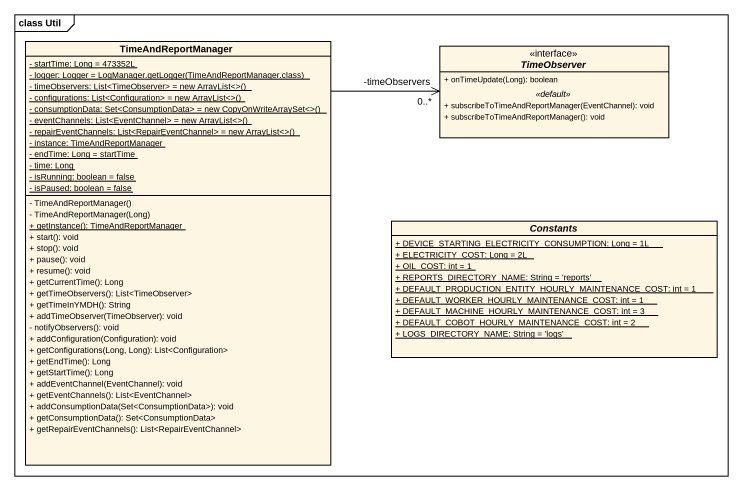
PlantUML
@startuml
mainframe class Util
hide circle
hide empty members
skinparam classAttributeIconSize 0
class TimeAndReportManager {
  {static} - startTime: Long = 473352L
  {static} {field} - logger: Logger = LogManager.getLogger(TimeAndReportManager.class)
  {static} {field} - timeObservers: List<TimeObserver> = new ArrayList<>()
  {static} {field} - configurations: List<Configuration> = new ArrayList<>()
  {static} {field} - consumptionData: Set<ConsumptionData> = new CopyOnWriteArraySet<>()
  {static} {field} - eventChannels: List<EventChannel> = new ArrayList<>()
  {static} {field} - repairEventChannels: List<RepairEventChannel> = new ArrayList<>()
  {static} - instance: TimeAndReportManager
  {static} - endTime: Long = startTime
  {static} - time: Long
  {static} - isRunning: boolean = false
  {static} - isPaused: boolean = false
  - TimeAndReportManager()
  - TimeAndReportManager(Long)
  {static} + getInstance(): TimeAndReportManager
  + start(): void
  + stop(): void
  + pause(): void
  + resume(): void
  + getCurrentTime(): Long
  + getTimeObservers(): List<TimeObserver>
  + getTimeInYMDH(): String
  + addTimeObserver(TimeObserver): void
  - notifyObservers(): void
  + addConfiguration(Configuration): void
  + getConfigurations(Long, Long): List<Configuration>
  + getEndTime(): Long
  + getStartTime(): Long
  + addEventChannel(EventChannel): void
  + getEventChannels(): List<EventChannel>
  + addConsumptionData(Set<ConsumptionData>): void
  + getConsumptionData(): Set<ConsumptionData>
  + getRepairEventChannels(): List<RepairEventChannel>
}
interface TimeObserver <<interface>> {
  + onTimeUpdate(Long): boolean
  .. <<default>> ..
  + subscribeToTimeAndReportManager(EventChannel): void
  + subscribeToTimeAndReportManager(): void
}
abstract class Constants {
  {static} + DEVICE_STARTING_ELECTRICITY_CONSUMPTION: Long = 1L
  {static} + ELECTRICITY_COST: Long = 2L
  {static} + OIL_COST: int = 1
  {static} + REPORTS_DIRECTORY_NAME: String = 'reports'
  {static} + DEFAULT_PRODUCTION_ENTITY_HOURLY_MAINTENANCE_COST: int = 1
  {static} + DEFAULT_WORKER_HOURLY_MAINTENANCE_COST: int = 1
  {static} + DEFAULT_MACHINE_HOURLY_MAINTENANCE_COST: int = 3
  {static} + DEFAULT_COBOT_HOURLY_MAINTENANCE_COST: int = 2
  {static} + LOGS_DIRECTORY_NAME: String = 'logs'
}
TimeAndReportManager -right-> "-timeObservers\n0..*" TimeObserver
@enduml
